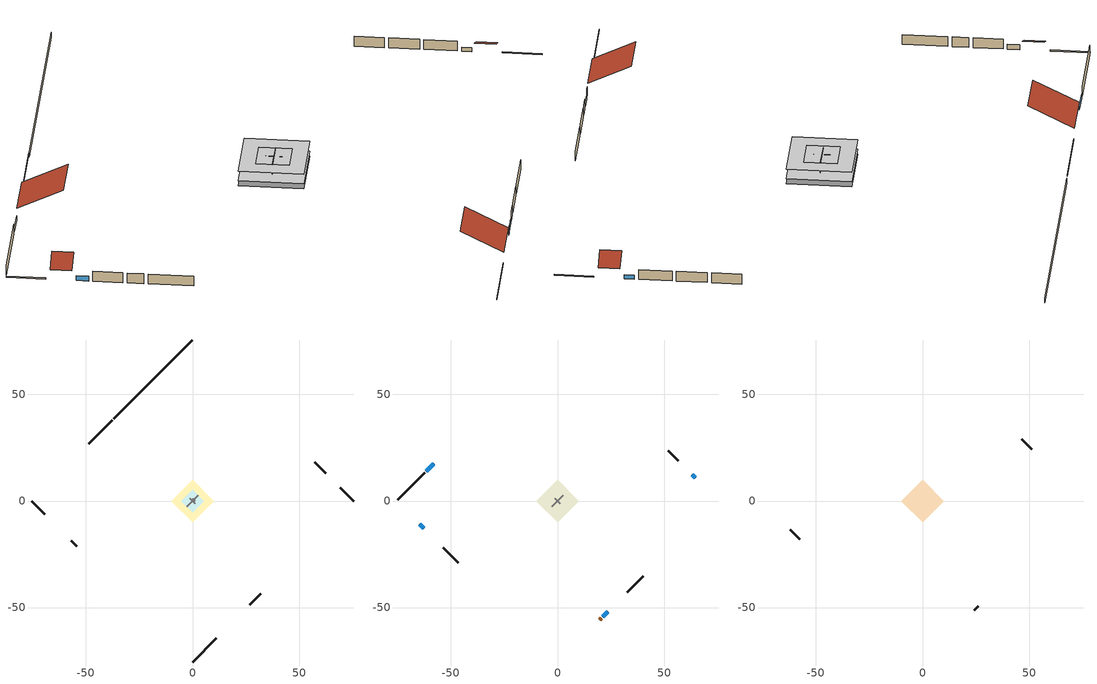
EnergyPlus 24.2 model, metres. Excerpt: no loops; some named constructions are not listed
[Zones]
central ac and furnace airloop ret air zone
 floor adiabatic (AdiabaticConst): 0,0 0,1 1,1 1,0 z0
 wall adiabatic (AdiabaticConst): 0,1 0,0 1,0 1,1 0,1 z0:1
 ceiling adiabatic (AdiabaticConst): 1,0 1,1 0,1 0,0 z1
crawlspace - vented
 floor foundation (Slab2 construction): -10.06,0 0,10.06 10.06,0 0,-10.06 z-0.91
 wall outside (RimJoist1 construction): -37.58,37.98 -48.65,26.9 z0.3:0.61
 wall outside (RimJoist2 construction): 75.55,0 69.41,6.14 z0.3:0.61
 wall outside (RimJoist3 construction): 0,-75.55 11.08,-64.48 z0.3:0.61
 wall outside (RimJoist4 construction): -75.55,0 -69.41,-6.14 z0.3:0.61
 wall foundation (FoundationWall1 construction): 0,75.55 -36.92,38.63 z-0.91:0.3
garage
 floor foundation (Slab1 construction): -5.17,0 0,5.17 5.17,0 0,-5.17 z0
 wall outside (Wall1 construction): 62.52,13.03 57.35,18.2 z0.3:2.74
 wall outside (Wall12 construction): -56.91,-18.65 -54.32,-21.23 z0.3:2.74
 wall outside (Wall2 construction): 26.85,-48.7 32.03,-43.53 z0.3:2.74
 wall to conditioned space (Wall5 construction Reversed): 2.59,2.59 -2.59,-2.59 z0.3:2.74
 wall to conditioned space (Wall6 construction Reversed): -1.29,1.29 1.29,-1.29 z0.3:2.74
conditioned space
 floor to crawlspace - vented (Floor2 construction): -10.06,0 0,10.06 10.06,0 0,-10.06 z0.3
 wall outside (AdiabaticWallConstruction 1): 19.91,-55.64 20.56,-54.99 z0.3:2.34
 wall outside (AdiabaticWallConstruction): -57.97,17.58 -61.6,13.95 z0.3:1.46; 64.75,10.81 63.18,12.37 z0.3:1.31; 21.22,-54.34 23.6,-51.95 z0.3:1.43; -64.75,-10.81 -62.84,-12.72 z0.3:1.52
 wall outside (Wall3 construction): -62.26,13.29 -74.9,0.66 z0.3:2.74
 wall outside (Wall4 construction): 56.69,18.86 51.95,23.61 z0.3:2.74
 wall outside (Wall7 construction): 32.68,-42.87 40.23,-35.32 z0.3:2.74
 wall outside (Wall8 construction): -53.66,-21.89 -46.64,-28.91 z0.3:2.74
 window (WindowConstruction): -57.97,17.58 -61.6,13.95 z0.3:1.46
 window (WindowConstruction 1): 64.75,10.81 63.18,12.37 z0.3:1.31
 window (WindowConstruction 2): 21.22,-54.34 23.6,-51.95 z0.3:1.43
 window (WindowConstruction 3): -64.75,-10.81 -62.84,-12.72 z0.3:1.52
 door (Door): 19.91,-55.64 20.56,-54.99 z0.3:2.34
attic - vented
 floor to garage (Floor1 construction): -5.17,0 0,5.17 5.17,0 0,-5.17 z2.74
 floor to conditioned space (Floor3 construction Reversed): -10.06,0 0,10.06 10.06,0 0,-10.06 z2.74
 wall outside (Wall10 construction): -62.18,-13.38 -57.56,-17.99 z0.3:2.74
 wall outside (Wall11 construction): 24.26,-51.3 26.2,-49.36 z0.3:2.74
 wall outside (Wall9 construction): 51.29,24.26 46.68,28.88 z0.3:2.74
 roof outside (Roof1 construction): -57.32,18.24,2.74 -50.16,11.08,7.81 -42.15,19.08,7.81 -49.31,26.24,2.74
 roof outside (Roof2 construction): 65.41,10.15,2.74 62.41,7.15,4.86 65.76,3.8,4.86 68.75,6.8,2.74
 roof outside (Roof3 construction): -65.41,-10.15,2.74 -62.41,-7.15,4.86 -65.76,-3.8,4.86 -68.75,-6.8,2.74
 roof outside (Roof4 construction): 19.26,-56.3,2.74 12.53,-49.57,7.5 5.01,-57.09,7.5 11.73,-63.82,2.74
[Material] Roughness=Rough; Thermal Absorptance=0.9
Name | Thickness {m} | Conductivity {W/m-K} | Density {kg/m3} | Specific Heat {J/kg-K} | Solar Absorptance | Visible Absorptance
ceiling loosefill ins | 0.0846667 | 0.0480833 | 16.02 | 1046.75 | 0.7 | 0.7
ceiling stud and cavity 1 | 0.1397 | 0.0920385 | 65.682 | 1177.47 | 0.7 | 0.7
floor covering | 0.0127 | 0.0433444 | 54.468 | 1339.84 | 0.6 | 0.6
floor stud and cavity | 0.1397 | 0.923637 | 92.3553 | 1139.71 | 0.7 | 0.7
gypsum board | 0.0127 | 0.160291 | 801 | 837.4 | 0.6 | 0.6
osb sheathing 0.5 in. 2; osb sheathing 0.5 in. 3 | 0.0127 | 0.115458 | 512.64 | 1214.23 | 0.7 | 0.7
osb sheathing 0.75 in. | 0.01905 | 0.115458 | 512.64 | 1214.23 | 0.7 | 0.7
wall stud and cavity 2 | 0.1397 | 0.335416 | 139.0536 | 1170.24 | 0.7 | 0.7
[Construction]
Floor2 construction Reversed: floor covering, osb sheathing 0.75 in., floor stud and cavity
Floor3 construction: ceiling loosefill ins, ceiling stud and cavity 1, gypsum board
Wall5 construction: osb sheathing 0.5 in. 2, wall stud and cavity 2, gypsum board
Wall6 construction: osb sheathing 0.5 in. 3, wall stud and cavity 2, gypsum board
[EnergyManagementSystem:Subroutine]
central_ac_and_furnace_airloop_0_duct_subroutine: Set AH_MFR = central_ac_and_furnace_airloop_AH_MFR / 1; If AH_MFR > 0; Set AH_Tout = central_ac_and_furnace_airloop_AH_Tout; Set AH_Wout = central_ac_and_furnace_airloop_AH_Wout; Set RA_T = central_ac_and_furnace_airloop_RA_T; Set RA_W = central_ac_and_furnace_airloop_Ra_W; Set Fan_RTF = central_ac_and_furnace_airloop_Fan_RTF; Set DZ_T = central_ac_and_furnace_airloop_0_DZ_T; Set DZ_W = central_ac_and_furnace_airloop_0_DZ_W; Set AH_VFR = central_ac_and_furnace_airloop_AH_VFR / 1; Set h_SA = (@HFnTdbW AH_Tout AH_Wout); Set h_RA = (@HFnTdbW RA_T RA_W); Set h_fg = (@HfgAirFnWTdb AH_Wout AH_Tout); Set h_DZ = (@HFnTdbW DZ_T DZ_W); Set air_cp = 1006.0; Set f_sup = 0.067; Set f_ret = 0.033; Set sup_lk_mfr = f_sup * AH_MFR; Set ret_lk_mfr = f_ret * AH_MFR; Set SupTotLkToCond = sup_lk_mfr*(h_RA - h_SA); Set SupLatLkToCond = sup_lk_mfr*h_fg*(RA_W-AH_Wout); Set SupSensLkToCond = SupTotLkToCond-SupLatLkToCond; Set supply_ua = 182.555; Set eTm = 0-((Fan_RTF/(AH_MFR*air_cp))*supply_ua); Set t_sup = DZ_T+((AH_Tout-DZ_T)*(@Exp eTm)); Set SupCondToCond = AH_MFR*air_cp*(t_sup-AH_Tout); Set SupCondToDZ = 0-SupCondToCond; Set return_ua = 33.807; Set eTm = 0-((Fan_RTF/(AH_MFR*air_cp))*return_ua); Set t_ret = DZ_T+((RA_T-DZ_T)*(@Exp eTm)); Set RetCondToRP = AH_MFR*air_cp*(t_ret-RA_T); Set RetCondToDZ = 0-RetCondToRP; Set RetLatLkToRP = 0; Set RetSensLkToRP = ret_lk_mfr*air_cp*(DZ_T-RA_T); Set SupTotLkToDZ = sup_lk_mfr*(h_SA-h_DZ); Set SupLatLkToDZ = sup_lk_mfr*h_fg*(AH_Wout-DZ_W); Set SupSensLkToDZ = SupTotLkToDZ-SupLatLkToDZ; Set FracOutsideToCond = 1.0; Set FracOutsideToDZ = 0.0; Set FracCondToOutside = 0.0; Set FracDZToOutside = 1.0; Set FracDZToCond = 0.0; Set FracCondToDZ = 0.0; Set lk_imbal_vfr = @ABS(f_sup - f_ret) * AH_VFR; Set ImbalLkCondToDZ = lk_imbal_vfr * FracCondToDZ; Set ImbalLkDZToCond = lk_imbal_vfr * FracDZToCond; Set ImbalLkOutsideToCond = lk_imbal_vfr * FracOutsideToCond; Set ImbalLkOutsideToDZ = lk_imbal_vfr * FracOutsideToDZ; Set ImbalLkCondToOutside = lk_imbal_vfr * FracCondToOutside; Set ImbalLkDZToOutside = lk_imbal_vfr * FracDZToOutside; Else; Set SupLatLkToCond = 0; Set SupSensLkToCond = 0; Set SupCondToCond = 0; Set RetCondToRP = 0; Set RetLatLkToRP = 0; Set RetSensLkToRP = 0; Set RetCondToDZ = 0; Set SupCondToDZ = 0; Set SupLatLkToDZ = 0; Set SupSensLkToDZ = 0; Set ImbalLkCondToDZ = 0; Set ImbalLkDZToCond = 0; Set ImbalLkOutsideToCond = 0; Set ImbalLkOutsideToDZ = 0; Set ImbalLkCondToOutside = 0; Set ImbalLkDZToOutside = 0; EndIf; Set central_ac_and_furnace_airloop_0_SupLatLkToCond = SupLatLkToCond; Set central_ac_and_furnace_airloop_0_SupSensLkToCond = SupSensLkToCond; Set central_ac_and_furnace_airloop_0_SupCondToLv = SupCondToCond; Set central_ac_and_furnace_airloop_0_RetCondToRP = RetCondToRP; Set central_ac_and_furnace_airloop_0_RetLatLkToRP = RetLatLkToRP; Set central_ac_and_furnace_airloop_0_RetSensLkToRP = RetSensLkToRP; Set central_ac_and_furnace_airloop_0_RetCondToDZ = RetCondToDZ; Set central_ac_and_furnace_airloop_0_SupCondToDZ = SupCondToDZ; Set central_ac_and_furnace_airloop_0_SupLatLkToDZ = SupLatLkToDZ; Set central_ac_and_furnace_airloop_0_SupSensLkToDZ = SupSensLkToDZ; Set central_ac_and_furnace_airloop_0_ZoneMixCondToDZ = ImbalLkCondToDZ; Set central_ac_and_furnace_airloop_0_ZoneMixDZToCond = ImbalLkDZToCond; Set central_ac_and_furnace_airloop_0_DuctImbalLkSupFanEquivCond = ImbalLkCondToOutside; Set central_ac_and_furnace_airloop_0_DuctImbalLkExhFanEquivCond = ImbalLkOutsideToCond; Set central_ac_and_furnace_airloop_0_DuctImbalLkSupFanEquivDZ = ImbalLkDZToOutside; Set central_ac_and_furnace_airloop_0_DuctImbalLkExhFanEquivDZ = ImbalLkOutsideToDZ
[EnergyManagementSystem:ProgramCallingManager]
central_ac_and_furnace_airloop_0_duct_program_calling_manager: EndOfSystemTimestepAfterHVACReporting; central_ac_and_furnace_airloop_0_duct_program
central_ac_and_furnace_supply_fan_disaggregate_program_calling_manager: EndOfSystemTimestepBeforeHVACReporting; central_ac_and_furnace_supply_fan_disaggregate_program
central_ac_and_furnace_supply_fan_disaggregate_program_calling_manager 1: EndOfSystemTimestepBeforeHVACReporting; central_ac_and_furnace_supply_fan_disaggregate_program_1
component_loads_program_calling_manager: EndOfZoneTimestepAfterZoneReporting; component_loads_program
crawlspace_vented_1_duct_leakage_imbalance_infil_program_calling_manager: BeginZoneTimestepAfterInitHeatBalance; crawlspace_vented_1_duct_leakage_imbalance_infil_program
fridge_schedule_program_calling_manager: BeginZoneTimestepAfterInitHeatBalance; fridge_schedule_program
infil_program_calling_manager: BeginZoneTimestepAfterInitHeatBalance; infil_program
natural_vent_program_calling_manager: BeginZoneTimestepAfterInitHeatBalance; natural_vent_program
total_airflows_program_calling_manager: EndOfZoneTimestepAfterZoneReporting; total_airflows_program
total_loads_program_calling_manager: EndOfZoneTimestepAfterZoneReporting; total_loads_program
unmet_hours_program_calling_manager: EndOfZoneTimestepBeforeZoneReporting; unmet_hours_program
water_heater_hpwh_EC_adj_ProgramManager: EndOfSystemTimestepBeforeHVACReporting; water_heater_hpwh_EC_adj
water_heater_ProgramManager: InsideHVACSystemIterationLoop; water_heater_Control; water_heater_InletAir
[EnergyManagementSystem:OutputVariable]
Name | EMS Variable | Type of Data in Variable | Update Frequency | EMS Program or Subroutine | Units
central ac and furnace supply fan disaggregate clg | central_ac_and_furnace_supply_fan_clg | Summed | SystemTimestep | central_ac_and_furnace_supply_fan_disaggregate_program | J
central ac and furnace supply fan disaggregate htg primary | central_ac_and_furnace_supply_fan_primary_htg | Summed | SystemTimestep | central_ac_and_furnace_supply_fan_disaggregate_program_1 | J
loads_htg_tot_peakload_outvar; loads_htg_tot_annual_outvar; loads_htg_tot_timeseries_outvar | loads_htg_tot | Summed | ZoneTimestep | total_loads_program | J
loads_clg_tot_peakload_outvar; loads_clg_tot_annual_outvar; loads_clg_tot_timeseries_outvar | loads_clg_tot | Summed | ZoneTimestep | total_loads_program | J
htg_unmet_hours_annual_outvar; htg_unmet_hours_timeseries_outvar | htg_unmet_hours | Summed | ZoneTimestep | unmet_hours_program | hr
clg_unmet_hours_annual_outvar; clg_unmet_hours_timeseries_outvar | clg_unmet_hours | Summed | ZoneTimestep | unmet_hours_program | hr
loads_htg_roofs_annual_outvar; loads_htg_roofs_timeseries_outvar | loads_htg_roofs | Summed | ZoneTimestep | component_loads_program | J
loads_htg_ceilings_annual_outvar; loads_htg_ceilings_timeseries_outvar | loads_htg_ceilings | Summed | ZoneTimestep | component_loads_program | J
loads_htg_walls_annual_outvar; loads_htg_walls_timeseries_outvar | loads_htg_walls | Summed | ZoneTimestep | component_loads_program | J
loads_htg_rim_joists_annual_outvar; loads_htg_rim_joists_timeseries_outvar | loads_htg_rim_joists | Summed | ZoneTimestep | component_loads_program | J
loads_htg_foundation_walls_annual_outvar; loads_htg_foundation_walls_timeseries_outvar | loads_htg_foundation_walls | Summed | ZoneTimestep | component_loads_program | J
loads_htg_doors_annual_outvar; loads_htg_doors_timeseries_outvar | loads_htg_doors | Summed | ZoneTimestep | component_loads_program | J
loads_htg_windows_conduction_annual_outvar; loads_htg_windows_conduction_timeseries_outvar | loads_htg_windows_conduction | Summed | ZoneTimestep | component_loads_program | J
loads_htg_windows_solar_annual_outvar; loads_htg_windows_solar_timeseries_outvar | loads_htg_windows_solar | Summed | ZoneTimestep | component_loads_program | J
loads_htg_skylights_conduction_annual_outvar; loads_htg_skylights_conduction_timeseries_outvar | loads_htg_skylights_conduction | Summed | ZoneTimestep | component_loads_program | J
loads_htg_skylights_solar_annual_outvar; loads_htg_skylights_solar_timeseries_outvar | loads_htg_skylights_solar | Summed | ZoneTimestep | component_loads_program | J
loads_htg_floors_annual_outvar; loads_htg_floors_timeseries_outvar | loads_htg_floors | Summed | ZoneTimestep | component_loads_program | J
loads_htg_slabs_annual_outvar; loads_htg_slabs_timeseries_outvar | loads_htg_slabs | Summed | ZoneTimestep | component_loads_program | J
loads_htg_internal_mass_annual_outvar; loads_htg_internal_mass_timeseries_outvar | loads_htg_internal_mass | Summed | ZoneTimestep | component_loads_program | J
loads_htg_infil_annual_outvar; loads_htg_infil_timeseries_outvar | loads_htg_infil | Summed | ZoneTimestep | component_loads_program | J
loads_htg_natvent_annual_outvar; loads_htg_natvent_timeseries_outvar | loads_htg_natvent | Summed | ZoneTimestep | component_loads_program | J
loads_htg_mechvent_annual_outvar; loads_htg_mechvent_timeseries_outvar | loads_htg_mechvent | Summed | ZoneTimestep | component_loads_program | J
loads_htg_whf_annual_outvar; loads_htg_whf_timeseries_outvar | loads_htg_whf | Summed | ZoneTimestep | component_loads_program | J
loads_htg_ducts_annual_outvar; loads_htg_ducts_timeseries_outvar | loads_htg_ducts | Summed | ZoneTimestep | component_loads_program | J
loads_htg_intgains_annual_outvar; loads_htg_intgains_timeseries_outvar | loads_htg_intgains | Summed | ZoneTimestep | component_loads_program | J
loads_htg_lighting_annual_outvar; loads_htg_lighting_timeseries_outvar | loads_htg_lighting | Summed | ZoneTimestep | component_loads_program | J
loads_clg_roofs_annual_outvar; loads_clg_roofs_timeseries_outvar | loads_clg_roofs | Summed | ZoneTimestep | component_loads_program | J
loads_clg_ceilings_annual_outvar; loads_clg_ceilings_timeseries_outvar | loads_clg_ceilings | Summed | ZoneTimestep | component_loads_program | J
loads_clg_walls_annual_outvar; loads_clg_walls_timeseries_outvar | loads_clg_walls | Summed | ZoneTimestep | component_loads_program | J
loads_clg_rim_joists_annual_outvar; loads_clg_rim_joists_timeseries_outvar | loads_clg_rim_joists | Summed | ZoneTimestep | component_loads_program | J
loads_clg_foundation_walls_annual_outvar; loads_clg_foundation_walls_timeseries_outvar | loads_clg_foundation_walls | Summed | ZoneTimestep | component_loads_program | J
loads_clg_doors_annual_outvar; loads_clg_doors_timeseries_outvar | loads_clg_doors | Summed | ZoneTimestep | component_loads_program | J
loads_clg_windows_conduction_annual_outvar; loads_clg_windows_conduction_timeseries_outvar | loads_clg_windows_conduction | Summed | ZoneTimestep | component_loads_program | J
loads_clg_windows_solar_annual_outvar; loads_clg_windows_solar_timeseries_outvar | loads_clg_windows_solar | Summed | ZoneTimestep | component_loads_program | J
loads_clg_skylights_conduction_annual_outvar; loads_clg_skylights_conduction_timeseries_outvar | loads_clg_skylights_conduction | Summed | ZoneTimestep | component_loads_program | J
loads_clg_skylights_solar_annual_outvar; loads_clg_skylights_solar_timeseries_outvar | loads_clg_skylights_solar | Summed | ZoneTimestep | component_loads_program | J
loads_clg_floors_annual_outvar; loads_clg_floors_timeseries_outvar | loads_clg_floors | Summed | ZoneTimestep | component_loads_program | J
loads_clg_slabs_annual_outvar; loads_clg_slabs_timeseries_outvar | loads_clg_slabs | Summed | ZoneTimestep | component_loads_program | J
loads_clg_internal_mass_annual_outvar; loads_clg_internal_mass_timeseries_outvar | loads_clg_internal_mass | Summed | ZoneTimestep | component_loads_program | J
loads_clg_infil_annual_outvar; loads_clg_infil_timeseries_outvar | loads_clg_infil | Summed | ZoneTimestep | component_loads_program | J
loads_clg_natvent_annual_outvar; loads_clg_natvent_timeseries_outvar | loads_clg_natvent | Summed | ZoneTimestep | component_loads_program | J
loads_clg_mechvent_annual_outvar; loads_clg_mechvent_timeseries_outvar | loads_clg_mechvent | Summed | ZoneTimestep | component_loads_program | J
loads_clg_whf_annual_outvar; loads_clg_whf_timeseries_outvar | loads_clg_whf | Summed | ZoneTimestep | component_loads_program | J
loads_clg_ducts_annual_outvar; loads_clg_ducts_timeseries_outvar | loads_clg_ducts | Summed | ZoneTimestep | component_loads_program | J
loads_clg_intgains_annual_outvar; loads_clg_intgains_timeseries_outvar | loads_clg_intgains | Summed | ZoneTimestep | component_loads_program | J
loads_clg_lighting_annual_outvar; loads_clg_lighting_timeseries_outvar | loads_clg_lighting | Summed | ZoneTimestep | component_loads_program | J
total_infil_flow_rate_timeseries_outvar | total_infil_flow_rate | Averaged | ZoneTimestep | total_airflows_program | m^3/s
total_mechvent_flow_rate_timeseries_outvar | total_mechvent_flow_rate | Averaged | ZoneTimestep | total_airflows_program | m^3/s
total_natvent_flow_rate_timeseries_outvar | total_natvent_flow_rate | Averaged | ZoneTimestep | total_airflows_program | m^3/s
total_whf_flow_rate_timeseries_outvar | total_whf_flow_rate | Averaged | ZoneTimestep | total_airflows_program | m^3/s
[Schedule:Day:Interval]
cooling season schedule day; cooling season schedule day 2; cooling season schedule default day; natural vent schedule default day: No, 24:00, 0
cooling season schedule day 1; natural vent schedule day: No, 24:00, 1
exterior lighting schedule day 10: No, 01:00, 0.552381, 03:00, 0.510952, 05:00, 0.483333, 06:00, 0.538571, 07:00, 0.607619, 08:00, 0.56619, 09:00, 0.428095, 10:00, 0.345238, 12:00, 0.331429, 13:00, 0.345238, 14:00, 0.386667, 15:00, 0.414286, 16:00, 0.483333, 17:00, 0.607619, 18:00, 0.773333, 19:00, 0.88381, 20:00, 0.939048, 21:00, 0.966667, 22:00, 0.897619, 23:00, 0.773333, 24:00, 0.649048
exterior lighting schedule day 11: No, 01:00, 0.571429, 03:00, 0.528571, 05:00, 0.5, 06:00, 0.557143, 07:00, 0.628571, 08:00, 0.585714, 09:00, 0.442857, 10:00, 0.357143, 12:00, 0.342857, 13:00, 0.357143, 14:00, 0.4, 15:00, 0.428571, 16:00, 0.5, 17:00, 0.628571, 18:00, 0.8, 19:00, 0.914286, 20:00, 0.971429, 21:00, 1, 22:00, 0.928571, 23:00, 0.8, 24:00, 0.671429
exterior lighting schedule day 5: No, 01:00, 0.380952, 03:00, 0.352381, 05:00, 0.333333, 06:00, 0.371429, 07:00, 0.419048, 08:00, 0.390476, 09:00, 0.295238, 10:00, 0.238095, 12:00, 0.228571, 13:00, 0.238095, 14:00, 0.266667, 15:00, 0.285714, 16:00, 0.333333, 17:00, 0.419048, 18:00, 0.533333, 19:00, 0.609524, 20:00, 0.647619, 21:00, 0.666667, 22:00, 0.619048, 23:00, 0.533333, 24:00, 0.447619
exterior lighting schedule day 6: No, 01:00, 0.390476, 03:00, 0.36119, 05:00, 0.341667, 06:00, 0.380714, 07:00, 0.429524, 08:00, 0.400238, 09:00, 0.302619, 10:00, 0.244048, 12:00, 0.234286, 13:00, 0.244048, 14:00, 0.273333, 15:00, 0.292857, 16:00, 0.341667, 17:00, 0.429524, 18:00, 0.546667, 19:00, 0.624762, 20:00, 0.66381, 21:00, 0.683333, 22:00, 0.634524, 23:00, 0.546667, 24:00, 0.45881
exterior lighting schedule day 7: No, 01:00, 0.419048, 03:00, 0.387619, 05:00, 0.366667, 06:00, 0.408571, 07:00, 0.460952, 08:00, 0.429524, 09:00, 0.324762, 10:00, 0.261905, 12:00, 0.251429, 13:00, 0.261905, 14:00, 0.293333, 15:00, 0.314286, 16:00, 0.366667, 17:00, 0.460952, 18:00, 0.586667, 19:00, 0.670476, 20:00, 0.712381, 21:00, 0.733333, 22:00, 0.680952, 23:00, 0.586667, 24:00, 0.492381
exterior lighting schedule day 8: No, 01:00, 0.466667, 03:00, 0.431667, 05:00, 0.408333, 06:00, 0.455, 07:00, 0.513333, 08:00, 0.478333, 09:00, 0.361667, 10:00, 0.291667, 12:00, 0.28, 13:00, 0.291667, 14:00, 0.326667, 15:00, 0.35, 16:00, 0.408333, 17:00, 0.513333, 18:00, 0.653333, 19:00, 0.746667, 20:00, 0.793333, 21:00, 0.816667, 22:00, 0.758333, 23:00, 0.653333, 24:00, 0.548333
exterior lighting schedule day 9: No, 01:00, 0.509524, 03:00, 0.47131, 05:00, 0.445833, 06:00, 0.496786, 07:00, 0.560476, 08:00, 0.522262, 09:00, 0.394881, 10:00, 0.318452, 12:00, 0.305714, 13:00, 0.318452, 14:00, 0.356667, 15:00, 0.382143, 16:00, 0.445833, 17:00, 0.560476, 18:00, 0.713333, 19:00, 0.815238, 20:00, 0.86619, 21:00, 0.891667, 22:00, 0.827976, 23:00, 0.713333, 24:00, 0.59869
[Schedule:Week:Daily]
cooling season schedule Week Rule - Jan1-May26: cooling season schedule day, cooling season schedule day, cooling season schedule day, cooling season schedule day, cooling season schedule day, cooling season schedule day, cooling season schedule day, cooling season schedule default day, cooling season schedule default day, cooling season schedule default day, cooling season schedule default day, cooling season schedule default day
cooling season schedule Week Rule - May27-Jun2: cooling season schedule day, cooling season schedule day, cooling season schedule day, cooling season schedule day, cooling season schedule day, cooling season schedule day 1, cooling season schedule day 1, cooling season schedule default day, cooling season schedule default day, cooling season schedule default day, cooling season schedule default day, cooling season schedule default day
cooling season schedule Week Rule - Jun3-Sep29: cooling season schedule day 1, cooling season schedule day 1, cooling season schedule day 1, cooling season schedule day 1, cooling season schedule day 1, cooling season schedule day 1, cooling season schedule day 1, cooling season schedule default day, cooling season schedule default day, cooling season schedule default day, cooling season schedule default day, cooling season schedule default day
cooling season schedule Week Rule - Sep30-Oct6: cooling season schedule day 1, cooling season schedule day 2, cooling season schedule day 2, cooling season schedule day 2, cooling season schedule day 2, cooling season schedule day 2, cooling season schedule day 2, cooling season schedule default day, cooling season schedule default day, cooling season schedule default day, cooling season schedule default day, cooling season schedule default day
cooling season schedule Week Rule - Oct7-Dec31: cooling season schedule day 2, cooling season schedule day 2, cooling season schedule day 2, cooling season schedule day 2, cooling season schedule day 2, cooling season schedule day 2, cooling season schedule day 2, cooling season schedule default day, cooling season schedule default day, cooling season schedule default day, cooling season schedule default day, cooling season schedule default day
natural vent schedule Week Rule - Jan1-Jan6: natural vent schedule day, natural vent schedule day, natural vent schedule default day, natural vent schedule day, natural vent schedule default day, natural vent schedule day, natural vent schedule default day, natural vent schedule default day, natural vent schedule default day, natural vent schedule default day, natural vent schedule default day, natural vent schedule default day
natural vent schedule Week Rule - Jan7-Dec31: natural vent schedule default day, natural vent schedule day, natural vent schedule default day, natural vent schedule day, natural vent schedule default day, natural vent schedule day, natural vent schedule default day, natural vent schedule default day, natural vent schedule default day, natural vent schedule default day, natural vent schedule default day, natural vent schedule default day
[Schedule:Year]
cooling season schedule: cooling season schedule Week Rule - Jan1-May26, 1, 1, 5, 26, cooling season schedule Week Rule - May27-Jun2, 5, 27, 6, 2, cooling season schedule Week Rule - Jun3-Sep29, 6, 3, 9, 29, cooling season schedule Week Rule - Sep30-Oct6, 9, 30, 10, 6, cooling season schedule Week Rule - Oct7-Dec31, 10, 7, 12, 31
natural vent schedule: natural vent schedule Week Rule - Jan1-Jan6, 1, 1, 1, 6, natural vent schedule Week Rule - Jan7-Dec31, 1, 7, 12, 31
[Schedule:File]
hot_water_dishwasher: File=in.schedules.csv; Column Number=6; Rows to Skip at Top=1; Number of Hours of Data=8760; Column Separator=Comma; Interpolate to Timestep=Yes; Minutes per Item=15; Adjust Schedule for Daylight Savings=Yes
